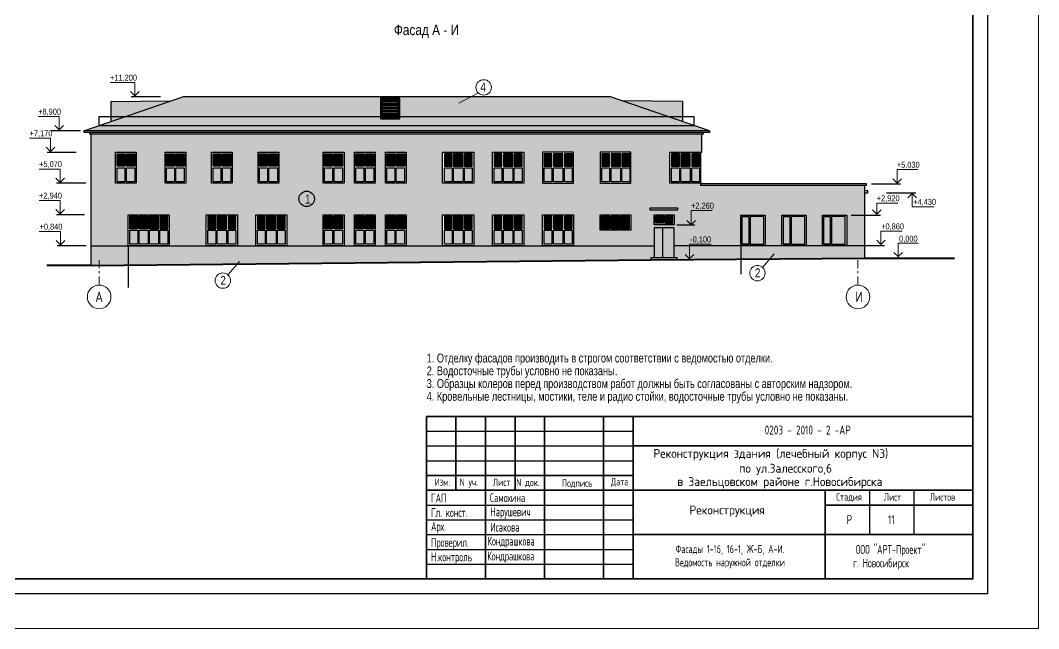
# Model space of a CAD drawing. Extents: x 69140 to 277481, y -99154 to 104141.
# Drawn here: x 133760 to 202710, y 2947 to 44096 of the extents above; entities that cross this region are included whole.
import ezdxf
from ezdxf.enums import TextEntityAlignment as Align

# ---------------------------------------------------------------- set-up
doc = ezdxf.new("R2010")
doc.units = 0
doc.linetypes.add('DASHED', pattern=[0.75, 0.5, -0.25])
doc.linetypes.add('Штрихштриховая', pattern=[1093.611073, 529.166651, -211.666656, 141.111112, -211.666656])
for name, color, linetype in [('2D-чертеж - Общий', 7, 'Continuous'), ('_', 7, 'Continuous'), ('Надписи', 7, 'Continuous'), ('Наружняя', 7, 'Continuous'), ('Окна', 7, 'Continuous'), ('Рамка', 7, 'Continuous'), ('Текст', 7, 'Continuous')]:
    doc.layers.add(name, color=color, linetype=linetype)
for name, color, linetype, lineweight in [('__Ном_пера__1', 7, 'Continuous', 13), ('Text blocks_Ном_пера__1', 7, 'Continuous', 18), ('Вент.шахты_Ном_пера__1', 7, 'Continuous', 18), ('Детали основные (разрез)', 7, 'Continuous', 40), ('Перегородки', 7, 'Continuous', 30), ('Размеры', 250, 'Continuous', 13), ('Текст_Ном_пера__1', 7, 'Continuous', 13), ('Штамп1_Ном_пера__47', 7, 'Continuous', 35), ('Штамп1_Ном_пера__7', 7, 'Continuous', 25)]:
    doc.layers.add(name, color=color, linetype=linetype, lineweight=lineweight)
for name, color, linetype, lineweight, true_color in [('Заливка кровли', 7, 'Continuous', 13, 0xa16156), ('Заливка стены', 7, 'Continuous', 13, 0xffe4ad), ('Заливка цоколь', 7, 'Continuous', 13, 0x51565c)]:
    doc.layers.add(name, color=color, linetype=linetype, lineweight=lineweight, true_color=true_color)
doc.styles.add('Narrow', font='ARIALN.TTF')
doc.styles.add('romand', font='romand.shx', dxfattribs={"width": 0.8})
doc.styles.add('Ариал', font='ARIAL.TTF', dxfattribs={"width": 0.8})
doc.styles.add('СГЕНЕРИР_СТИЛЬ_6', font='ARIALN.TTF')

# ---------------------------------------------------------------- blocks, each defined once
blk = doc.blocks.new('A$C3B5E500C')
at = {"ltscale": 20}
for p, q in [((-660, -50), (660, -50)), ((-560, -200), (560, -200)), ((-560, -300), (560, -300)), ((-560, -400), (560, -400)), ((-560, -500), (560, -500)), ((-560, -600), (560, -600)), ((-560, -700), (560, -700)), ((-560, -800), (560, -800)), ((-560, -900), (560, -900)), ((-560, -1000), (560, -1000)), ((-560, -1100), (560, -1100)), ((-560, -1300), (-560, -1200)), ((-560, -1200), (560, -1200))]:
    blk.add_line(p, q, dxfattribs=at)
at = {"linetype": 'Continuous'}
blk.add_lwpolyline([(-660, -50), (660, -50), (660, 0), (-660, 0)], close=True, dxfattribs=at)
at = {"layer": 'Перегородки', "linetype": 'Continuous'}
for points in [[(-660, -1400), (660, -1400), (660, -50), (-660, -50)], [(-560, -1300), (560, -1300), (560, -150), (-560, -150)]]:
    blk.add_lwpolyline(points, close=True, dxfattribs=at)

msp = doc.modelspace()

# ---------------------------------------------------------------- hatches: boundary and pattern name
at = {"layer": '2D-чертеж - Общий', "linetype": 'Continuous', "lineweight": 0, "true_color": 0xb0b7bf}
for points in [[(140839.5, 35077.6), (140304.5, 35077.6), (140304.5, 34230.5), (140839.5, 34230.5)], [(140939.5, 34230.5), (141513.9, 34230.5), (141513.9, 35077.6), (140939.5, 35077.6)], [(144189.5, 35077.6), (143654.5, 35077.6), (143654.5, 34230.5), (144189.5, 34230.5)], [(144289.5, 34230.5), (144863.9, 34230.5), (144863.9, 35077.6), (144289.5, 35077.6)], [(147339.5, 35077.6), (146804.5, 35077.6), (146804.5, 34230.5), (147339.5, 34230.5)], [(147439.5, 34230.5), (148013.9, 34230.5), (148013.9, 35077.6), (147439.5, 35077.6)], [(150489.5, 35077.6), (149954.5, 35077.6), (149954.5, 34230.5), (150489.5, 34230.5)], [(150589.5, 34230.5), (151163.9, 34230.5), (151163.9, 35077.6), (150589.5, 35077.6)], [(154899.5, 35077.6), (154364.5, 35077.6), (154364.5, 34230.5), (154899.5, 34230.5)], [(154999.5, 34230.5), (155573.9, 34230.5), (155573.9, 35077.6), (154999.5, 35077.6)], [(157019.5, 35077.6), (156484.5, 35077.6), (156484.5, 34230.5), (157019.5, 34230.5)], [(157119.5, 34230.5), (157693.9, 34230.5), (157693.9, 35077.6), (157119.5, 35077.6)], [(159109.5, 35077.6), (158574.5, 35077.6), (158574.5, 34230.5), (159109.5, 34230.5)], [(159209.5, 34230.5), (159783.9, 34230.5), (159783.9, 35077.6), (159209.5, 35077.6)], [(162469.1, 34230.5), (162995.2, 34230.5), (162995.2, 35077.6), (162469.1, 35077.6)], [(163097.1, 35077.6), (163734.1, 35077.6), (163734.1, 34230.5), (163097.1, 34230.5)], [(163834.1, 34230.5), (164359.1, 34230.5), (164359.1, 35077.6), (163834.1, 35077.6)], [(165839.1, 34230.5), (166365.2, 34230.5), (166365.2, 35077.6), (165839.1, 35077.6)], [(166467.1, 35077.6), (167104.1, 35077.6), (167104.1, 34230.5), (166467.1, 34230.5)], [(167204.1, 34230.5), (167729.1, 34230.5), (167729.1, 35077.6), (167204.1, 35077.6)], [(169229.1, 34230.5), (169755.2, 34230.5), (169755.2, 35077.6), (169229.1, 35077.6)], [(169857.1, 35077.6), (170494.1, 35077.6), (170494.1, 34230.5), (169857.1, 34230.5)], [(170594.1, 34230.5), (171119.1, 34230.5), (171119.1, 35077.6), (170594.1, 35077.6)], [(173129.1, 34230.5), (173655.2, 34230.5), (173655.2, 35077.6), (173129.1, 35077.6)], [(173757.1, 35077.6), (174394.1, 35077.6), (174394.1, 34230.5), (173757.1, 34230.5)], [(174494.1, 34230.5), (175019.1, 34230.5), (175019.1, 35077.6), (174494.1, 35077.6)], [(177859.1, 34230.5), (178385.2, 34230.5), (178385.2, 35077.6), (177859.1, 35077.6)], [(178487.1, 35077.6), (179124.1, 35077.6), (179124.1, 34230.5), (178487.1, 34230.5)], [(179224.1, 34230.5), (179749.1, 34230.5), (179749.1, 35077.6), (179224.1, 35077.6)], [(140304.5, 34130.5), (140839.5, 34130.5), (140839.5, 33177.6), (140304.5, 33177.6)], [(141510.3, 33177.6), (140939.5, 33177.6), (140939.5, 34130.5), (141510.3, 34130.5)], [(143654.5, 34130.5), (144189.5, 34130.5), (144189.5, 33177.6), (143654.5, 33177.6)], [(144860.3, 33177.6), (144289.5, 33177.6), (144289.5, 34130.5), (144860.3, 34130.5)], [(146804.5, 34130.5), (147339.5, 34130.5), (147339.5, 33177.6), (146804.5, 33177.6)], [(148010.3, 33177.6), (147439.5, 33177.6), (147439.5, 34130.5), (148010.3, 34130.5)], [(149954.5, 34130.5), (150489.5, 34130.5), (150489.5, 33177.6), (149954.5, 33177.6)], [(151160.3, 33177.6), (150589.5, 33177.6), (150589.5, 34130.5), (151160.3, 34130.5)], [(154364.5, 34130.5), (154899.5, 34130.5), (154899.5, 33177.6), (154364.5, 33177.6)], [(155570.3, 33177.6), (154999.5, 33177.6), (154999.5, 34130.5), (155570.3, 34130.5)], [(156484.5, 34130.5), (157019.5, 34130.5), (157019.5, 33177.6), (156484.5, 33177.6)], [(157690.3, 33177.6), (157119.5, 33177.6), (157119.5, 34130.5), (157690.3, 34130.5)], [(158574.5, 34130.5), (159109.5, 34130.5), (159109.5, 33177.6), (158574.5, 33177.6)], [(159780.3, 33177.6), (159209.5, 33177.6), (159209.5, 34130.5), (159780.3, 34130.5)], [(162995.2, 33177.6), (162469.1, 33177.6), (162469.1, 34130.5), (162995.2, 34130.5)], [(163734.1, 34130.5), (163097.1, 34130.5), (163097.1, 33177.6), (163734.1, 33177.6)], [(164359.1, 33177.6), (163834.1, 33177.6), (163834.1, 34130.5), (164359.1, 34130.5)], [(166365.2, 33177.6), (165839.1, 33177.6), (165839.1, 34130.5), (166365.2, 34130.5)], [(167104.1, 34130.5), (166467.1, 34130.5), (166467.1, 33177.6), (167104.1, 33177.6)], [(167729.1, 33177.6), (167204.1, 33177.6), (167204.1, 34130.5), (167729.1, 34130.5)], [(169755.2, 33177.6), (169229.1, 33177.6), (169229.1, 34130.5), (169755.2, 34130.5)], [(170494.1, 34130.5), (169857.1, 34130.5), (169857.1, 33177.6), (170494.1, 33177.6)], [(171119.1, 33177.6), (170594.1, 33177.6), (170594.1, 34130.5), (171119.1, 34130.5)], [(173655.2, 33177.6), (173129.1, 33177.6), (173129.1, 34130.5), (173655.2, 34130.5)], [(174394.1, 34130.5), (173757.1, 34130.5), (173757.1, 33177.6), (174394.1, 33177.6)], [(175019.1, 33177.6), (174494.1, 33177.6), (174494.1, 34130.5), (175019.1, 34130.5)], [(178385.2, 33177.6), (177859.1, 33177.6), (177859.1, 34130.5), (178385.2, 34130.5)], [(179124.1, 34130.5), (178487.1, 34130.5), (178487.1, 33177.6), (179124.1, 33177.6)], [(179749.1, 33177.6), (179224.1, 33177.6), (179224.1, 34130.5), (179749.1, 34130.5)], [(141177.3, 30000.5), (141712.3, 30000.5), (141712.3, 30847.6), (141177.3, 30847.6)], [(141812.3, 30847.6), (142412.3, 30847.6), (142412.3, 30000.5), (141812.3, 30000.5)], [(142512.3, 30000.5), (143112.3, 30000.5), (143112.3, 30847.6), (142512.3, 30847.6)], [(143212.3, 30847.6), (143747.3, 30847.6), (143747.3, 30000.5), (143212.3, 30000.5)], [(146459.1, 30000.5), (146985.2, 30000.5), (146985.2, 30847.6), (146459.1, 30847.6)], [(147087.1, 30847.6), (147724.1, 30847.6), (147724.1, 30000.5), (147087.1, 30000.5)], [(147824.1, 30000.5), (148349.1, 30000.5), (148349.1, 30847.6), (147824.1, 30847.6)], [(149809.1, 30000.5), (150335.2, 30000.5), (150335.2, 30847.6), (149809.1, 30847.6)], [(150437.1, 30847.6), (151074.1, 30847.6), (151074.1, 30000.5), (150437.1, 30000.5)], [(151174.1, 30000.5), (151699.1, 30000.5), (151699.1, 30847.6), (151174.1, 30847.6)], [(154899.5, 30847.6), (154364.5, 30847.6), (154364.5, 30000.5), (154899.5, 30000.5)], [(154999.5, 30000.5), (155573.9, 30000.5), (155573.9, 30847.6), (154999.5, 30847.6)], [(157019.5, 30847.6), (156484.5, 30847.6), (156484.5, 30000.5), (157019.5, 30000.5)], [(157119.5, 30000.5), (157693.9, 30000.5), (157693.9, 30847.6), (157119.5, 30847.6)], [(159109.5, 30847.6), (158574.5, 30847.6), (158574.5, 30000.5), (159109.5, 30000.5)], [(159209.5, 30000.5), (159783.9, 30000.5), (159783.9, 30847.6), (159209.5, 30847.6)], [(162469.1, 30000.5), (162995.2, 30000.5), (162995.2, 30847.6), (162469.1, 30847.6)], [(163097.1, 30847.6), (163734.1, 30847.6), (163734.1, 30000.5), (163097.1, 30000.5)], [(163834.1, 30000.5), (164359.1, 30000.5), (164359.1, 30847.6), (163834.1, 30847.6)], [(165839.1, 30000.5), (166365.2, 30000.5), (166365.2, 30847.6), (165839.1, 30847.6)], [(166467.1, 30847.6), (167104.1, 30847.6), (167104.1, 30000.5), (166467.1, 30000.5)], [(167204.1, 30000.5), (167729.1, 30000.5), (167729.1, 30847.6), (167204.1, 30847.6)], [(169229.1, 30000.5), (169755.2, 30000.5), (169755.2, 30847.6), (169229.1, 30847.6)], [(169857.1, 30847.6), (170494.1, 30847.6), (170494.1, 30000.5), (169857.1, 30000.5)], [(170594.1, 30000.5), (171119.1, 30000.5), (171119.1, 30847.6), (170594.1, 30847.6)], [(173658.6, 30847.6), (173114.5, 30847.6), (173114.5, 30000.5), (173658.6, 30000.5)], [(174377.2, 30000.5), (173758.3, 30000.5), (173758.3, 30847.6), (174377.2, 30847.6)], [(174993.1, 30847.6), (174464.5, 30847.6), (174464.5, 30000.5), (174993.1, 30000.5)], [(177304.5, 30368.2), (177304.5, 30847.6), (176774.5, 30847.6), (176774.5, 30368.2)], [(177404.5, 30368.2), (177934.5, 30368.2), (177934.5, 30847.6), (177404.5, 30847.6)], [(183082.3, 28967.6), (182644.5, 28967.6), (182644.5, 30827.6), (183082.3, 30827.6)], [(184094.5, 30827.6), (183174.5, 30827.6), (183174.5, 28967.6), (184094.5, 28967.6)], [(185862.3, 28967.6), (185424.5, 28967.6), (185424.5, 30827.6), (185862.3, 30827.6)], [(186874.5, 30827.6), (185954.5, 30827.6), (185954.5, 28967.6), (186874.5, 28967.6)], [(188602.3, 28967.6), (188164.5, 28967.6), (188164.5, 30827.6), (188602.3, 30827.6)], [(189614.5, 30827.6), (188694.5, 30827.6), (188694.5, 28967.6), (189614.5, 28967.6)], [(141712.3, 28947.6), (141177.3, 28947.6), (141177.3, 29900.5), (141712.3, 29900.5)], [(142412.3, 29900.5), (141812.3, 29900.5), (141812.3, 28947.6), (142412.3, 28947.6)], [(143112.3, 28947.6), (142512.3, 28947.6), (142512.3, 29900.5), (143112.3, 29900.5)], [(143747.3, 29900.5), (143212.3, 29900.5), (143212.3, 28947.6), (143747.3, 28947.6)], [(146985.2, 28947.6), (146459.1, 28947.6), (146459.1, 29900.5), (146985.2, 29900.5)], [(147724.1, 29900.5), (147087.1, 29900.5), (147087.1, 28947.6), (147724.1, 28947.6)], [(148349.1, 28947.6), (147824.1, 28947.6), (147824.1, 29900.5), (148349.1, 29900.5)], [(150335.2, 28947.6), (149809.1, 28947.6), (149809.1, 29900.5), (150335.2, 29900.5)], [(151074.1, 29900.5), (150437.1, 29900.5), (150437.1, 28947.6), (151074.1, 28947.6)], [(151699.1, 28947.6), (151174.1, 28947.6), (151174.1, 29900.5), (151699.1, 29900.5)], [(154364.5, 29900.5), (154899.5, 29900.5), (154899.5, 28947.6), (154364.5, 28947.6)], [(155570.3, 28947.6), (154999.5, 28947.6), (154999.5, 29900.5), (155570.3, 29900.5)], [(156484.5, 29900.5), (157019.5, 29900.5), (157019.5, 28947.6), (156484.5, 28947.6)], [(157690.3, 28947.6), (157119.5, 28947.6), (157119.5, 29900.5), (157690.3, 29900.5)], [(158574.5, 29900.5), (159109.5, 29900.5), (159109.5, 28947.6), (158574.5, 28947.6)], [(159780.3, 28947.6), (159209.5, 28947.6), (159209.5, 29900.5), (159780.3, 29900.5)], [(162995.2, 28947.6), (162469.1, 28947.6), (162469.1, 29900.5), (162995.2, 29900.5)], [(163734.1, 29900.5), (163097.1, 29900.5), (163097.1, 28947.6), (163734.1, 28947.6)], [(164359.1, 28947.6), (163834.1, 28947.6), (163834.1, 29900.5), (164359.1, 29900.5)], [(166365.2, 28947.6), (165839.1, 28947.6), (165839.1, 29900.5), (166365.2, 29900.5)], [(167104.1, 29900.5), (166467.1, 29900.5), (166467.1, 28947.6), (167104.1, 28947.6)], [(167729.1, 28947.6), (167204.1, 28947.6), (167204.1, 29900.5), (167729.1, 29900.5)], [(169755.2, 28947.6), (169229.1, 28947.6), (169229.1, 29900.5), (169755.2, 29900.5)], [(170494.1, 29900.5), (169857.1, 29900.5), (169857.1, 28947.6), (170494.1, 28947.6)], [(171119.1, 28947.6), (170594.1, 28947.6), (170594.1, 29900.5), (171119.1, 29900.5)]]:
    msp.add_hatch(color=9, dxfattribs=at).paths.add_polyline_path(points)
at = {"layer": '2D-чертеж - Общий', "linetype": 'Continuous', "lineweight": 0, "true_color": 0x7d6859}
msp.add_hatch(color=47, dxfattribs=at).paths.add_polyline_path([(176476, 28057.6), (176476, 27907.6), (178241, 27907.6), (178241, 28057.6)], flags=0)
at = {"layer": 'Заливка кровли', "ltscale": 100}
h = msp.add_hatch(color=256, dxfattribs=at)
h.paths.add_polyline_path([(144254.5, 38756), (138054.5, 36627.6), (144254.5, 36627.6)])
h.paths.add_polyline_path([(144754.5, 38927.6), (144254.5, 38756), (144254.5, 36627.6), (144754.5, 36627.6)])
h.paths.add_polyline_path([(173714.5, 38927.6), (144754.5, 38927.6), (144754.5, 36627.6), (173714.5, 36627.6)])
h.paths.add_polyline_path([(174214.5, 38756), (174214.5, 36627.6), (180414.5, 36627.6)])
h.paths.add_polyline_path([(174214.5, 38756), (173714.5, 38927.6), (173714.5, 36627.6), (174214.5, 36627.6)])
h.paths.add_polyline_path([(180414.5, 36627.6), (174214.5, 36627.6), (173714.5, 36627.6), (173714.5, 36507.6), (180414.5, 36507.6)])
h.paths.add_polyline_path([(173714.5, 36627.6), (144754.5, 36627.6), (144754.5, 36507.6), (173714.5, 36507.6)])
h.paths.add_polyline_path([(144754.5, 36627.6), (144254.5, 36627.6), (138054.5, 36627.6), (138054.5, 36507.6), (144754.5, 36507.6)])
h.paths.add_polyline_path([(178732.6, 37049.4), (179198.5, 37049.4), (179198.5, 36714.8), (178732.6, 36714.8)], flags=24)
at = {"layer": 'Заливка кровли', "ltscale": 20}
h = msp.add_hatch(color=256, dxfattribs=at)
h.paths.add_polyline_path([(143984.5, 38663.3), (139884.5, 38613.3), (139884.5, 37584.7), (140842.3, 37584.7)])
h.paths.add_polyline_path([(140842.3, 37584.7), (139884.5, 37584.7), (139884.5, 37255.8)])
h = msp.add_hatch(color=256, dxfattribs=at)
h.paths.add_polyline_path([(178584.5, 38613.3), (174484.5, 38663.3), (177626.7, 37584.7), (178584.5, 37584.7)])
h.paths.add_polyline_path([(178584.5, 37584.7), (177626.7, 37584.7), (178584.5, 37255.8)])
at = {"layer": 'Заливка кровли', "linetype": 'Continuous', "lineweight": 0}
msp.add_hatch(color=256, dxfattribs=at).paths.add_polyline_path([(176674.5, 30068.3), (176674.5, 28057.6), (178034.5, 28057.6), (178034.5, 30068.3)])
at = {"layer": 'Заливка стены', "linetype": 'Continuous', "lineweight": 0}
h = msp.add_hatch(color=256, dxfattribs=at)
h.paths.add_polyline_path([(138454.5, 36387.6), (138554.5, 36387.6), (138554.5, 28847.6), (138554.5, 28647.6), (176476, 28647.6), (176674.5, 28647.6), (176674.5, 28847.6), (176674.5, 29987.6), (178034.5, 29987.6), (178034.5, 28847.6), (178034.5, 28647.6), (178241, 28647.6), (190934.5, 28647.6), (190934.5, 28847.6), (190934.5, 32917.6), (179914.5, 32917.6), (179814.5, 32917.6), (179814.5, 33037.6), (179914.5, 33037.6), (179914.5, 33077.6), (177744.5, 33077.6), (177744.5, 35177.6), (179914.5, 35177.6), (179914.5, 36387.6), (180014.5, 36387.6), (180014.5, 36507.6), (179914.5, 36507.6), (138554.5, 36507.6), (138454.5, 36507.6)])
h.paths.add_polyline_path([(140204.5, 33077.6), (140204.5, 35177.6), (141604.5, 35177.6), (141604.5, 33077.6)], flags=16)
h.paths.add_polyline_path([(143834.5, 28847.6), (141064.5, 28847.6), (141064.5, 30947.6), (143834.5, 30947.6)], flags=16)
h.paths.add_polyline_path([(143554.5, 35177.6), (144954.5, 35177.6), (144954.5, 33077.6), (143554.5, 33077.6)], flags=16)
h.paths.add_polyline_path([(148454.5, 28847.6), (146344.5, 28847.6), (146344.5, 30947.6), (148454.5, 30947.6)], flags=16)
h.paths.add_polyline_path([(146704.5, 33077.6), (146704.5, 35177.6), (148104.5, 35177.6), (148104.5, 33077.6)], flags=16)
h.paths.add_polyline_path([(151794.5, 28847.6), (149694.5, 28847.6), (149694.5, 30947.6), (151794.5, 30947.6)], flags=16)
h.paths.add_polyline_path([(149854.5, 33077.6), (149854.5, 35177.6), (151254.5, 35177.6), (151254.5, 33077.6)], flags=16)
h.paths.add_polyline_path([(154264.5, 35177.6), (155674.5, 35177.6), (155674.5, 33077.6), (154264.5, 33077.6)], flags=16)
h.paths.add_polyline_path([(155674.5, 28847.6), (154264.5, 28847.6), (154264.5, 30947.6), (155674.5, 30947.6)], flags=16)
h.paths.add_polyline_path([(157794.5, 33077.6), (156384.5, 33077.6), (156384.5, 35177.6), (157794.5, 35177.6)], flags=16)
h.paths.add_polyline_path([(156384.5, 28847.6), (156384.5, 30947.6), (157794.5, 30947.6), (157794.5, 28847.6)], flags=16)
h.paths.add_polyline_path([(158474.5, 35177.6), (159894.5, 35177.6), (159894.5, 33077.6), (158474.5, 33077.6)], flags=16)
h.paths.add_polyline_path([(158474.5, 28847.6), (158474.5, 30947.6), (159894.5, 30947.6), (159894.5, 28847.6)], flags=16)
h.paths.add_polyline_path([(162354.5, 33077.6), (162354.5, 35177.6), (164464.5, 35177.6), (164464.5, 33077.6)], flags=16)
h.paths.add_polyline_path([(162354.5, 28847.6), (162354.5, 30947.6), (164464.5, 30947.6), (164464.5, 28847.6)], flags=16)
h.paths.add_polyline_path([(167854.5, 28847.6), (165724.5, 28847.6), (165724.5, 30947.6), (167854.5, 30947.6)], flags=16)
h.paths.add_polyline_path([(165724.5, 35177.6), (167854.5, 35177.6), (167854.5, 33077.6), (165724.5, 33077.6)], flags=16)
h.paths.add_polyline_path([(169114.5, 28847.6), (169114.5, 30947.6), (171214.5, 30947.6), (171214.5, 28847.6)], flags=16)
h.paths.add_polyline_path([(171214.5, 33077.6), (169114.5, 33077.6), (169114.5, 35177.6), (171214.5, 35177.6)], flags=16)
h.paths.add_polyline_path([(173014.5, 35177.6), (175104.5, 35177.6), (175104.5, 33077.6), (173014.5, 33077.6)], flags=16)
h.paths.add_polyline_path([(175104.5, 29900.5), (173014.5, 29900.5), (173014.5, 30947.6), (175104.5, 30947.6)], flags=16)
h.paths.add_polyline_path([(176674.5, 30947.6), (178034.5, 30947.6), (178034.5, 30268.3), (176674.5, 30268.3)], flags=16)
h.paths.add_polyline_path([(182544.5, 28867.6), (182544.5, 30927.6), (184194.5, 30927.6), (184194.5, 28867.6)], flags=16)
h.paths.add_polyline_path([(185324.5, 28867.6), (185324.5, 30927.6), (186974.5, 30927.6), (186974.5, 28867.6)], flags=16)
h.paths.add_polyline_path([(188064.5, 28867.6), (188064.5, 30927.6), (189714.5, 30927.6), (189714.5, 28867.6)], flags=16)
at = {"layer": 'Заливка цоколь', "lineweight": 25, "ltscale": 20}
h = msp.add_hatch(color=256, dxfattribs=at)
h.paths.add_polyline_path([(141064.5, 28847.6), (138554.5, 28847.6), (138554.5, 28007.6), (141064.5, 28007.6)])
h.paths.add_polyline_path([(176674.5, 28847.6), (141064.5, 28847.6), (141064.5, 28007.6), (176476, 28007.6), (176476, 28057.6), (176674.5, 28057.6)])
at = {"layer": 'Заливка цоколь', "linetype": 'Continuous', "lineweight": 0}
for points in [[(138554.5, 28647.6), (138554.5, 27507.6), (176476, 27907.6), (176476, 28057.6), (176674.5, 28057.6), (176674.5, 28647.6), (176476, 28647.6)], [(178034.5, 28057.6), (178241, 28057.6), (178241, 27907.6), (190934.5, 28007.6), (190934.5, 28647.6), (178241, 28647.6), (178034.5, 28647.6)]]:
    msp.add_hatch(color=256, dxfattribs=at).paths.add_polyline_path(points)
at = {"layer": 'Заливка цоколь', "lineweight": 25, "ltscale": 20}
h = msp.add_hatch(color=256, dxfattribs=at)
h.paths.add_polyline_path([(182544.5, 28867.6), (179075.4, 28867.6), (179075.4, 28007.6), (182544.5, 28007.6)])
h.paths.add_polyline_path([(179075.4, 28867.6), (178034.5, 28867.6), (178034.5, 28057.6), (178241, 28057.6), (178241, 28007.6), (179075.4, 28007.6)])
h.paths.add_polyline_path([(190934.5, 28867.6), (182544.5, 28867.6), (182544.5, 28007.6), (190934.5, 28007.6)])

# ---------------------------------------------------------------- linework, layer by layer
at = {"color": 1, "linetype": 'Continuous', "lineweight": 0}
for p, q in [((202709.6, 2947), (202709.6, 92354.2)), ((79874.6, 2947), (202709.6, 2947))]:
    msp.add_line(p, q, dxfattribs=at)
at = {"ltscale": 20}
for p, q in [((139884.5, 38613.3), (143984.5, 38663.3)), ((139884.5, 38613.3), (139884.5, 37255.8)), ((178584.5, 38613.3), (174484.5, 38663.3)), ((178584.5, 38613.3), (178584.5, 37255.8)), ((139094.5, 36984.7), (139094.5, 37584.7)), ((139094.5, 37584.7), (179374.5, 37584.7)), ((179374.5, 36984.7), (179374.5, 37584.7)), ((139094.5, 36984.7), (179374.5, 36984.7))]:
    msp.add_line(p, q, dxfattribs=at)
at = {"layer": 'Вент.шахты_Ном_пера__1', "linetype": 'Continuous'}
for points in [[(163450.9, 38493.5), (164770.6, 39187.4)], [(184799.2, 28292.3), (184011.1, 27388.4)], [(148602.5, 27787.4), (147814.4, 26883.5)]]:
    msp.add_lwpolyline(points, dxfattribs=at)
for centre in [(165132.9, 39562.3), (147471.8, 26490.5), (183668.5, 26995.4)]:
    msp.add_circle(centre, 521.4, dxfattribs=at)
at = {"layer": 'Детали основные (разрез)', "linetype": 'Continuous'}
for p, q in [((138554.5, 27507.6), (176476, 27907.6)), ((176476, 27907.6), (190934.5, 28007.6)), ((190934.5, 28007.6), (191893.5, 28007.6)), ((191893.5, 28007.6), (197022.2, 28007.6)), ((138554.5, 27507.6), (135561.1, 27507.6))]:
    msp.add_line(p, q, dxfattribs=at)
at = {"layer": 'Заливка цоколь', "lineweight": 25, "ltscale": 20}
for p, q in [((141064.5, 28847.6), (141064.5, 26034)), ((182544.5, 28867.6), (182544.5, 26918.4))]:
    msp.add_line(p, q, dxfattribs=at)
at = {"layer": 'Наружняя', "linetype": 'Continuous'}
for p, q in [((138454.5, 36387.6), (138454.5, 36507.6)), ((179914.5, 35177.6), (179914.5, 36387.6)), ((180014.5, 36387.6), (180014.5, 36507.6)), ((191054.5, 32917.6), (179814.5, 32917.6)), ((190934.5, 28007.6), (190934.5, 32917.6))]:
    msp.add_line(p, q, dxfattribs=at)
at = {"layer": 'Окна', "linetype": 'Continuous'}
for p, q in [((180414.5, 36507.6), (138054.5, 36507.6)), ((180014.5, 36387.6), (138454.5, 36387.6)), ((138554.5, 27507.6), (138554.5, 36387.6)), ((190934.5, 32437.6), (191134.5, 32437.6)), ((191134.5, 32437.6), (191134.5, 32557.6)), ((177234.5, 30068.3), (177234.5, 28057.6)), ((138554.5, 28847.6), (176674.5, 28847.6)), ((178034.5, 28867.6), (190934.5, 28867.6)), ((176476, 28057.6), (178241, 28057.6)), ((178241, 27907.6), (178241, 28057.6))]:
    msp.add_line(p, q, dxfattribs=at)
at = {"layer": 'Окна', "lineweight": 25, "ltscale": 20}
msp.add_line((178034.5, 28867.6), (190934.5, 28867.6), dxfattribs=at)
at = {"layer": 'Окна', "linetype": 'Continuous', "flags": 128}
for points in [[(140304.5, 35077.6), (140839.5, 35077.6), (140839.5, 34230.5), (140304.5, 34230.5)], [(140939.5, 35077.6), (141513.9, 35077.6), (141513.9, 34230.5), (140939.5, 34230.5)], [(143654.5, 35077.6), (144189.5, 35077.6), (144189.5, 34230.5), (143654.5, 34230.5)], [(144289.5, 35077.6), (144863.9, 35077.6), (144863.9, 34230.5), (144289.5, 34230.5)], [(146804.5, 35077.6), (147339.5, 35077.6), (147339.5, 34230.5), (146804.5, 34230.5)], [(147439.5, 35077.6), (148013.9, 35077.6), (148013.9, 34230.5), (147439.5, 34230.5)], [(149954.5, 35077.6), (150489.5, 35077.6), (150489.5, 34230.5), (149954.5, 34230.5)], [(150589.5, 35077.6), (151163.9, 35077.6), (151163.9, 34230.5), (150589.5, 34230.5)], [(154364.5, 35077.6), (154899.5, 35077.6), (154899.5, 34230.5), (154364.5, 34230.5)], [(154999.5, 35077.6), (155573.9, 35077.6), (155573.9, 34230.5), (154999.5, 34230.5)], [(156484.5, 35077.6), (157019.5, 35077.6), (157019.5, 34230.5), (156484.5, 34230.5)], [(157119.5, 35077.6), (157693.9, 35077.6), (157693.9, 34230.5), (157119.5, 34230.5)], [(158574.5, 35077.6), (159109.5, 35077.6), (159109.5, 34230.5), (158574.5, 34230.5)], [(159209.5, 35077.6), (159783.9, 35077.6), (159783.9, 34230.5), (159209.5, 34230.5)], [(162469.1, 34230.5), (162995.2, 34230.5), (162995.2, 35077.6), (162469.1, 35077.6)], [(163097.1, 34230.5), (163734.1, 34230.5), (163734.1, 35077.6), (163097.1, 35077.6)], [(163834.1, 34230.5), (164359.1, 34230.5), (164359.1, 35077.6), (163834.1, 35077.6)], [(165839.1, 34230.5), (166365.2, 34230.5), (166365.2, 35077.6), (165839.1, 35077.6)], [(166467.1, 34230.5), (167104.1, 34230.5), (167104.1, 35077.6), (166467.1, 35077.6)], [(167204.1, 34230.5), (167729.1, 34230.5), (167729.1, 35077.6), (167204.1, 35077.6)], [(169229.1, 34230.5), (169755.2, 34230.5), (169755.2, 35077.6), (169229.1, 35077.6)], [(169857.1, 34230.5), (170494.1, 34230.5), (170494.1, 35077.6), (169857.1, 35077.6)], [(170594.1, 34230.5), (171119.1, 34230.5), (171119.1, 35077.6), (170594.1, 35077.6)], [(173129.1, 34230.5), (173655.2, 34230.5), (173655.2, 35077.6), (173129.1, 35077.6)], [(173757.1, 34230.5), (174394.1, 34230.5), (174394.1, 35077.6), (173757.1, 35077.6)], [(174494.1, 34230.5), (175019.1, 34230.5), (175019.1, 35077.6), (174494.1, 35077.6)], [(177859.1, 34230.5), (178385.2, 34230.5), (178385.2, 35077.6), (177859.1, 35077.6)], [(178487.1, 34230.5), (179124.1, 34230.5), (179124.1, 35077.6), (178487.1, 35077.6)], [(179224.1, 34230.5), (179749.1, 34230.5), (179749.1, 35077.6), (179224.1, 35077.6)], [(140304.5, 34130.5), (140839.5, 34130.5), (140839.5, 33177.6), (140304.5, 33177.6)], [(140939.5, 34130.5), (141510.3, 34130.5), (141510.3, 33177.6), (140939.5, 33177.6)], [(143654.5, 34130.5), (144189.5, 34130.5), (144189.5, 33177.6), (143654.5, 33177.6)], [(144289.5, 34130.5), (144860.3, 34130.5), (144860.3, 33177.6), (144289.5, 33177.6)], [(146804.5, 34130.5), (147339.5, 34130.5), (147339.5, 33177.6), (146804.5, 33177.6)], [(147439.5, 34130.5), (148010.3, 34130.5), (148010.3, 33177.6), (147439.5, 33177.6)], [(149954.5, 34130.5), (150489.5, 34130.5), (150489.5, 33177.6), (149954.5, 33177.6)], [(150589.5, 34130.5), (151160.3, 34130.5), (151160.3, 33177.6), (150589.5, 33177.6)], [(154364.5, 34130.5), (154899.5, 34130.5), (154899.5, 33177.6), (154364.5, 33177.6)], [(154999.5, 34130.5), (155570.3, 34130.5), (155570.3, 33177.6), (154999.5, 33177.6)], [(156484.5, 34130.5), (157019.5, 34130.5), (157019.5, 33177.6), (156484.5, 33177.6)], [(157119.5, 34130.5), (157690.3, 34130.5), (157690.3, 33177.6), (157119.5, 33177.6)], [(158574.5, 34130.5), (159109.5, 34130.5), (159109.5, 33177.6), (158574.5, 33177.6)], [(159209.5, 34130.5), (159780.3, 34130.5), (159780.3, 33177.6), (159209.5, 33177.6)], [(162469.1, 34130.5), (162995.2, 34130.5), (162995.2, 33177.6), (162469.1, 33177.6)], [(163097.1, 34130.5), (163734.1, 34130.5), (163734.1, 33177.6), (163097.1, 33177.6)], [(163834.1, 34130.5), (164359.1, 34130.5), (164359.1, 33177.6), (163834.1, 33177.6)], [(165839.1, 34130.5), (166365.2, 34130.5), (166365.2, 33177.6), (165839.1, 33177.6)], [(166467.1, 34130.5), (167104.1, 34130.5), (167104.1, 33177.6), (166467.1, 33177.6)], [(167204.1, 34130.5), (167729.1, 34130.5), (167729.1, 33177.6), (167204.1, 33177.6)], [(169229.1, 34130.5), (169755.2, 34130.5), (169755.2, 33177.6), (169229.1, 33177.6)], [(169857.1, 34130.5), (170494.1, 34130.5), (170494.1, 33177.6), (169857.1, 33177.6)], [(170594.1, 34130.5), (171119.1, 34130.5), (171119.1, 33177.6), (170594.1, 33177.6)], [(173129.1, 34130.5), (173655.2, 34130.5), (173655.2, 33177.6), (173129.1, 33177.6)], [(173757.1, 34130.5), (174394.1, 34130.5), (174394.1, 33177.6), (173757.1, 33177.6)], [(174494.1, 34130.5), (175019.1, 34130.5), (175019.1, 33177.6), (174494.1, 33177.6)], [(177859.1, 34130.5), (178385.2, 34130.5), (178385.2, 33177.6), (177859.1, 33177.6)], [(178487.1, 34130.5), (179124.1, 34130.5), (179124.1, 33177.6), (178487.1, 33177.6)], [(179224.1, 34130.5), (179749.1, 34130.5), (179749.1, 33177.6), (179224.1, 33177.6)], [(178265.7, 31407.6), (178265.7, 31257.6), (176409.5, 31257.6), (176409.5, 31407.6)], [(141177.3, 30847.6), (141712.3, 30847.6), (141712.3, 30000.5), (141177.3, 30000.5)], [(141812.3, 30847.6), (142412.3, 30847.6), (142412.3, 30000.5), (141812.3, 30000.5)], [(143112.3, 30847.6), (142512.3, 30847.6), (142512.3, 30000.5), (143112.3, 30000.5)], [(143747.3, 30847.6), (143212.3, 30847.6), (143212.3, 30000.5), (143747.3, 30000.5)], [(146459.1, 30000.5), (146985.2, 30000.5), (146985.2, 30847.6), (146459.1, 30847.6)], [(147087.1, 30000.5), (147724.1, 30000.5), (147724.1, 30847.6), (147087.1, 30847.6)], [(147824.1, 30000.5), (148349.1, 30000.5), (148349.1, 30847.6), (147824.1, 30847.6)], [(149809.1, 30000.5), (150335.2, 30000.5), (150335.2, 30847.6), (149809.1, 30847.6)], [(150437.1, 30000.5), (151074.1, 30000.5), (151074.1, 30847.6), (150437.1, 30847.6)], [(151174.1, 30000.5), (151699.1, 30000.5), (151699.1, 30847.6), (151174.1, 30847.6)], [(154364.5, 30847.6), (154899.5, 30847.6), (154899.5, 30000.5), (154364.5, 30000.5)], [(154999.5, 30847.6), (155573.9, 30847.6), (155573.9, 30000.5), (154999.5, 30000.5)], [(156484.5, 30847.6), (157019.5, 30847.6), (157019.5, 30000.5), (156484.5, 30000.5)], [(157119.5, 30847.6), (157693.9, 30847.6), (157693.9, 30000.5), (157119.5, 30000.5)], [(158574.5, 30847.6), (159109.5, 30847.6), (159109.5, 30000.5), (158574.5, 30000.5)], [(159209.5, 30847.6), (159783.9, 30847.6), (159783.9, 30000.5), (159209.5, 30000.5)], [(162469.1, 30000.5), (162995.2, 30000.5), (162995.2, 30847.6), (162469.1, 30847.6)], [(163097.1, 30000.5), (163734.1, 30000.5), (163734.1, 30847.6), (163097.1, 30847.6)], [(163834.1, 30000.5), (164359.1, 30000.5), (164359.1, 30847.6), (163834.1, 30847.6)], [(165839.1, 30000.5), (166365.2, 30000.5), (166365.2, 30847.6), (165839.1, 30847.6)], [(166467.1, 30000.5), (167104.1, 30000.5), (167104.1, 30847.6), (166467.1, 30847.6)], [(167204.1, 30000.5), (167729.1, 30000.5), (167729.1, 30847.6), (167204.1, 30847.6)], [(169229.1, 30000.5), (169755.2, 30000.5), (169755.2, 30847.6), (169229.1, 30847.6)], [(169857.1, 30000.5), (170494.1, 30000.5), (170494.1, 30847.6), (169857.1, 30847.6)], [(170594.1, 30000.5), (171119.1, 30000.5), (171119.1, 30847.6), (170594.1, 30847.6)], [(173114.5, 30847.6), (173658.6, 30847.6), (173658.6, 30000.5), (173114.5, 30000.5)], [(173758.3, 30847.6), (174377.2, 30847.6), (174377.2, 30000.5), (173758.3, 30000.5)], [(174464.5, 30847.6), (174993.1, 30847.6), (174993.1, 30000.5), (174464.5, 30000.5)], [(176774.5, 30847.6), (177304.5, 30847.6), (177304.5, 30368.2), (176774.5, 30368.2)], [(177934.5, 30847.6), (177404.5, 30847.6), (177404.5, 30368.2), (177934.5, 30368.2)], [(182644.5, 30827.6), (183082.3, 30827.6), (183082.3, 28967.6), (182644.5, 28967.6)], [(184094.5, 30827.6), (183174.5, 30827.6), (183174.5, 28967.6), (184094.5, 28967.6)], [(185424.5, 30827.6), (185862.3, 30827.6), (185862.3, 28967.6), (185424.5, 28967.6)], [(186874.5, 30827.6), (185954.5, 30827.6), (185954.5, 28967.6), (186874.5, 28967.6)], [(188164.5, 30827.6), (188602.3, 30827.6), (188602.3, 28967.6), (188164.5, 28967.6)], [(189614.5, 30827.6), (188694.5, 30827.6), (188694.5, 28967.6), (189614.5, 28967.6)], [(141177.3, 29900.5), (141712.3, 29900.5), (141712.3, 28947.6), (141177.3, 28947.6)], [(141812.3, 29900.5), (142412.3, 29900.5), (142412.3, 28947.6), (141812.3, 28947.6)], [(142512.3, 29900.5), (143112.3, 29900.5), (143112.3, 28947.6), (142512.3, 28947.6)], [(143212.3, 29900.5), (143747.3, 29900.5), (143747.3, 28947.6), (143212.3, 28947.6)], [(146459.1, 29900.5), (146985.2, 29900.5), (146985.2, 28947.6), (146459.1, 28947.6)], [(147087.1, 29900.5), (147724.1, 29900.5), (147724.1, 28947.6), (147087.1, 28947.6)], [(147824.1, 29900.5), (148349.1, 29900.5), (148349.1, 28947.6), (147824.1, 28947.6)], [(149809.1, 29900.5), (150335.2, 29900.5), (150335.2, 28947.6), (149809.1, 28947.6)], [(150437.1, 29900.5), (151074.1, 29900.5), (151074.1, 28947.6), (150437.1, 28947.6)], [(151174.1, 29900.5), (151699.1, 29900.5), (151699.1, 28947.6), (151174.1, 28947.6)], [(154364.5, 29900.5), (154899.5, 29900.5), (154899.5, 28947.6), (154364.5, 28947.6)], [(154999.5, 29900.5), (155570.3, 29900.5), (155570.3, 28947.6), (154999.5, 28947.6)], [(156484.5, 29900.5), (157019.5, 29900.5), (157019.5, 28947.6), (156484.5, 28947.6)], [(157119.5, 29900.5), (157690.3, 29900.5), (157690.3, 28947.6), (157119.5, 28947.6)], [(158574.5, 29900.5), (159109.5, 29900.5), (159109.5, 28947.6), (158574.5, 28947.6)], [(159209.5, 29900.5), (159780.3, 29900.5), (159780.3, 28947.6), (159209.5, 28947.6)], [(162469.1, 29900.5), (162995.2, 29900.5), (162995.2, 28947.6), (162469.1, 28947.6)], [(163097.1, 29900.5), (163734.1, 29900.5), (163734.1, 28947.6), (163097.1, 28947.6)], [(163834.1, 29900.5), (164359.1, 29900.5), (164359.1, 28947.6), (163834.1, 28947.6)], [(165839.1, 29900.5), (166365.2, 29900.5), (166365.2, 28947.6), (165839.1, 28947.6)], [(166467.1, 29900.5), (167104.1, 29900.5), (167104.1, 28947.6), (166467.1, 28947.6)], [(167204.1, 29900.5), (167729.1, 29900.5), (167729.1, 28947.6), (167204.1, 28947.6)], [(169229.1, 29900.5), (169755.2, 29900.5), (169755.2, 28947.6), (169229.1, 28947.6)], [(169857.1, 29900.5), (170494.1, 29900.5), (170494.1, 28947.6), (169857.1, 28947.6)], [(170594.1, 29900.5), (171119.1, 29900.5), (171119.1, 28947.6), (170594.1, 28947.6)]]:
    msp.add_lwpolyline(points, close=True, dxfattribs=at)
at = {"layer": 'Перегородки', "linetype": 'Continuous'}
for p, q in [((138054.5, 36627.6), (144754.5, 38927.6)), ((143245.5, 38927.6), (141272.2, 38927.6)), ((173714.5, 38927.6), (144754.5, 38927.6)), ((180414.5, 36627.6), (173714.5, 38927.6)), ((137842.5, 36627.6), (135869.2, 36627.6)), ((138054.5, 36627.6), (138054.5, 36507.6)), ((180414.5, 36627.6), (138054.5, 36627.6)), ((180414.5, 36627.6), (180414.5, 36507.6)), ((137541.3, 35165), (135568, 35165)), ((179814.5, 35177.6), (179914.5, 35177.6)), ((138185.9, 33077.6), (136212.5, 33077.6)), ((179814.5, 33077.6), (179914.5, 33077.6)), ((191054.5, 33037.6), (179814.5, 33037.6)), ((179814.5, 33037.6), (179814.5, 32917.6)), ((179914.5, 33077.6), (179914.5, 33037.6)), ((191054.5, 32917.6), (191054.5, 33037.6)), ((191389.3, 33037.6), (193362.6, 33037.6)), ((192404.1, 32437.6), (194384.1, 32437.6)), ((138110.4, 30947.6), (136212.5, 30947.6)), ((190020.9, 30927.6), (191994.2, 30927.6)), ((178214, 30268.3), (179424.8, 30268.3)), ((138216, 28847.6), (136242.7, 28847.6)), ((190300.9, 28867.6), (192274.2, 28867.6)), ((176476, 27907.6), (176476, 28057.6)), ((178241, 27907.6), (179315.4, 27907.6))]:
    msp.add_line(p, q, dxfattribs=at)
at = {"layer": 'Перегородки', "linetype": 'DASHED'}
msp.add_line((191134.5, 32557.6), (190934.5, 32566.2), dxfattribs=at)
at = {"layer": 'Перегородки', "color": 5, "linetype": 'Штрихштриховая', "lineweight": 15}
for p, q in [((139094.5, 27865.7), (139094.5, 26187.9)), ((190474.5, 27865.7), (190474.5, 26187.9))]:
    msp.add_line(p, q, dxfattribs=at)
at = {"layer": 'Перегородки', "linetype": 'Continuous', "flags": 128}
for points in [[(140204.5, 35177.6), (141604.5, 35177.6), (141604.5, 33077.6), (140204.5, 33077.6)], [(143554.5, 35177.6), (144954.5, 35177.6), (144954.5, 33077.6), (143554.5, 33077.6)], [(146704.5, 35177.6), (148104.5, 35177.6), (148104.5, 33077.6), (146704.5, 33077.6)], [(149854.5, 35177.6), (151254.5, 35177.6), (151254.5, 33077.6), (149854.5, 33077.6)], [(155674.5, 33077.6), (154264.5, 33077.6), (154264.5, 35177.6), (155674.5, 35177.6)], [(157794.5, 33077.6), (156384.5, 33077.6), (156384.5, 35177.6), (157794.5, 35177.6)], [(159894.5, 33077.6), (158474.5, 33077.6), (158474.5, 35177.6), (159894.5, 35177.6)], [(164464.5, 33077.6), (162354.5, 33077.6), (162354.5, 35177.6), (164464.5, 35177.6)], [(167854.5, 33077.6), (165724.5, 33077.6), (165724.5, 35177.6), (167854.5, 35177.6)], [(169114.5, 33077.6), (171214.5, 33077.6), (171214.5, 35177.6), (169114.5, 35177.6)], [(173014.5, 33077.6), (175104.5, 33077.6), (175104.5, 35177.6), (173014.5, 35177.6)], [(179814.5, 33077.6), (177744.5, 33077.6), (177744.5, 35177.6), (179814.5, 35177.6)], [(141064.5, 30947.6), (143834.5, 30947.6), (143834.5, 28847.6), (141064.5, 28847.6)], [(146344.5, 30947.6), (148454.5, 30947.6), (148454.5, 28847.6), (146344.5, 28847.6)], [(149694.5, 30947.6), (151794.5, 30947.6), (151794.5, 28847.6), (149694.5, 28847.6)], [(154264.5, 30947.6), (155674.5, 30947.6), (155674.5, 28847.6), (154264.5, 28847.6)], [(156384.5, 30947.6), (157794.5, 30947.6), (157794.5, 28847.6), (156384.5, 28847.6)], [(158474.5, 30947.6), (159894.5, 30947.6), (159894.5, 28847.6), (158474.5, 28847.6)], [(162354.5, 30947.6), (164464.5, 30947.6), (164464.5, 28847.6), (162354.5, 28847.6)], [(165724.5, 30947.6), (167854.5, 30947.6), (167854.5, 28847.6), (165724.5, 28847.6)], [(169114.5, 30947.6), (171214.5, 30947.6), (171214.5, 28847.6), (169114.5, 28847.6)], [(173014.5, 30947.6), (175104.5, 30947.6), (175104.5, 29900.5), (173014.5, 29900.5)], [(176674.5, 30947.6), (178034.5, 30947.6), (178034.5, 30268.3), (176674.5, 30268.3)], [(182544.5, 30927.6), (184194.5, 30927.6), (184194.5, 28867.6), (182544.5, 28867.6)], [(185324.5, 30927.6), (186974.5, 30927.6), (186974.5, 28867.6), (185324.5, 28867.6)], [(188064.5, 30927.6), (189714.5, 30927.6), (189714.5, 28867.6), (188064.5, 28867.6)], [(176674.5, 28057.6), (178034.5, 28057.6), (178034.5, 30068.3), (176674.5, 30068.3)]]:
    msp.add_lwpolyline(points, close=True, dxfattribs=at)
at = {"layer": 'Перегородки', "color": 5, "linetype": 'Continuous', "lineweight": 15}
for centre in [(139094.5, 25387.9), (190474.5, 25387.9)]:
    msp.add_circle(centre, 800, dxfattribs=at)
at = {"layer": 'Размеры', "linetype": 'Continuous'}
for p, q in [((141512.2, 39887.6), (139833.1, 39887.6)), ((141512.2, 38927.6), (141512.2, 39887.6)), ((136387.5, 37587.6), (134964.4, 37587.6)), ((136387.5, 36627.6), (136387.5, 37587.6)), ((135808, 36125), (134384.9, 36125)), ((135808, 35165), (135808, 36125)), ((136452.5, 34037.6), (135029.5, 34037.6)), ((136452.5, 33077.6), (136452.5, 34037.6)), ((193122.6, 33037.6), (193122.6, 33997.6)), ((193122.6, 33997.6), (194531, 33997.6)), ((194144.1, 32437.6), (194144.1, 31477.6)), ((136452.5, 31907.6), (135029.5, 31907.6)), ((136452.5, 30947.6), (136452.5, 31907.6)), ((191754.2, 30927.6), (191754.2, 31730.9)), ((191754.2, 31730.9), (193174.1, 31730.9)), ((179184.8, 30268.3), (179184.8, 31228.3)), ((179184.8, 31228.3), (180600.3, 31228.3)), ((194144.1, 31477.6), (195641.6, 31477.6)), ((136482.7, 29807.6), (135029.5, 29807.6)), ((136482.7, 28847.6), (136482.7, 29807.6)), ((192034.2, 28867.6), (192034.2, 29827.6)), ((192034.2, 29827.6), (193470.1, 29827.6)), ((193201, 28055.6), (193201, 29015.6)), ((193201, 29015.6), (194564.4, 29015.6)), ((179075.4, 27907.6), (179075.4, 28949.5)), ((179075.4, 28949.5), (180532.1, 28949.5))]:
    msp.add_line(p, q, dxfattribs=at)
at = {"layer": 'Размеры', "linetype": 'Continuous', "flags": 128}
for points in [[(141220.5, 39275.9), (141512.2, 38984.2), (141803.9, 39275.9)], [(136095.8, 36975.9), (136387.5, 36684.2), (136679.2, 36975.9)], [(135516.3, 35513.3), (135808, 35221.6), (136099.7, 35513.3)], [(136160.8, 33425.9), (136452.5, 33134.2), (136744.3, 33425.9)], [(192830.9, 33385.9), (193122.6, 33094.2), (193414.3, 33385.9)], [(194435.8, 32089.4), (194144.1, 32381.1), (193852.3, 32089.4)], [(136160.8, 31295.9), (136452.5, 31004.2), (136744.3, 31295.9)], [(191462.5, 31275.9), (191754.2, 30984.2), (192045.9, 31275.9)], [(178893.1, 30560), (179184.8, 30268.3), (179476.5, 30560)], [(136190.9, 29195.9), (136482.7, 28904.2), (136774.4, 29195.9)], [(191742.5, 29215.9), (192034.2, 28924.2), (192325.9, 29215.9)], [(192909.3, 28403.9), (193201, 28112.2), (193492.7, 28403.9)], [(178783.7, 28255.9), (179075.4, 27964.2), (179367.1, 28255.9)]]:
    msp.add_lwpolyline(points, dxfattribs=at)
at = {"layer": 'Рамка', "linetype": 'Continuous', "flags": 128}
msp.add_lwpolyline([(82854.9, 86304.4), (199254.9, 86304.4), (199254.9, 5304.4), (82854.9, 5304.4)], close=True, dxfattribs=at)
at = {"layer": 'Текст', "linetype": 'Continuous'}
msp.add_circle((153146.4, 32026.2), 521.4, dxfattribs=at)
at = {"layer": 'Штамп1_Ном_пера__47', "linetype": 'Continuous'}
for p, q in [((161254.9, 6304.4), (161254.9, 17304.4)), ((161254.9, 6304.4), (161254.9, 17304.4)), ((161254.9, 17304.4), (198254.9, 17304.4)), ((163254.9, 12304.4), (163254.9, 17304.4)), ((163254.9, 12304.4), (163254.9, 17304.4)), ((165254.9, 6304.4), (165254.9, 17304.4)), ((165254.9, 6304.4), (165254.9, 17304.4)), ((167254.9, 12304.4), (167254.9, 17304.4)), ((167254.9, 12304.4), (167254.9, 17304.4)), ((169254.9, 6304.4), (169254.9, 17304.4)), ((169254.9, 6304.4), (169254.9, 17304.4)), ((173254.9, 6304.4), (173254.9, 17304.4)), ((173254.9, 6304.4), (173254.9, 17304.4)), ((175254.9, 6304.4), (175254.9, 17304.4)), ((175254.9, 6304.4), (175254.9, 17304.4)), ((175254.9, 15304.4), (198254.9, 15304.4)), ((161254.9, 13304.4), (175254.9, 13304.4)), ((161254.9, 12304.4), (198254.9, 12304.4)), ((188254.9, 12304.4), (188254.9, 6304.4)), ((188254.9, 12304.4), (188254.9, 6304.4)), ((188254.9, 11304.4), (198254.9, 11304.4)), ((175254.9, 9304.4), (198254.9, 9304.4)), ((175254.9, 9304.4), (198254.9, 9304.4))]:
    msp.add_line(p, q, dxfattribs=at)
at = {"layer": 'Штамп1_Ном_пера__47', "linetype": 'Continuous', "flags": 128}
msp.add_lwpolyline([(86854.9, 85304.4), (198254.9, 85304.4), (198254.9, 6304.4), (86854.9, 6304.4)], close=True, dxfattribs=at)
at = {"layer": 'Штамп1_Ном_пера__7', "linetype": 'Continuous'}
for p, q in [((161254.9, 17304.4), (198254.9, 17304.4)), ((161254.9, 16304.4), (175254.9, 16304.4)), ((161254.9, 16304.4), (175254.9, 16304.4)), ((161254.9, 15304.4), (175254.9, 15304.4)), ((161254.9, 15304.4), (175254.9, 15304.4)), ((175254.9, 15304.4), (198254.9, 15304.4)), ((161254.9, 14304.4), (175254.9, 14304.4)), ((161254.9, 14304.4), (175254.9, 14304.4)), ((161254.9, 13304.4), (175254.9, 13304.4)), ((161254.9, 12304.4), (198254.9, 12304.4)), ((191254.9, 12304.4), (191254.9, 9304.4)), ((191254.9, 12304.4), (191254.9, 9304.4)), ((194254.9, 12304.4), (194254.9, 9304.4)), ((194254.9, 12304.4), (194254.9, 9304.4)), ((161254.9, 11304.4), (175254.9, 11304.4)), ((161254.9, 11304.4), (175254.9, 11304.4)), ((188254.9, 11304.4), (198254.9, 11304.4)), ((161254.9, 10304.4), (175254.9, 10304.4)), ((161254.9, 10304.4), (175254.9, 10304.4)), ((161254.9, 9304.4), (175254.9, 9304.4)), ((161254.9, 9304.4), (175254.9, 9304.4)), ((161254.9, 8304.4), (175254.9, 8304.4)), ((161254.9, 8304.4), (175254.9, 8304.4)), ((161254.9, 7304.4), (175254.9, 7304.4)), ((161254.9, 7304.4), (175254.9, 7304.4))]:
    msp.add_line(p, q, dxfattribs=at)

# ---------------------------------------------------------------- block references
at = {"ltscale": 20}
msp.add_blockref('A$C3B5E500C', (158794.5, 38827.6), dxfattribs=at)

# ---------------------------------------------------------------- texts
at = {"layer": '_', "linetype": 'Continuous', "insert": (161274, 21552.5), "char_height": 600, "attachment_point": 1, "line_spacing_factor": 0.863323, "style": 'Narrow'}
msp.add_mtext('{\\W0.9;1. Отделку фасадов производить в строгом соответствии с ведомостью отделки.\\P2. Водосточные трубы условно не показаны.\\P3. Образцы колеров перед производством работ должны быть согласованы с авторским надзором.\\P4. Кровельные лестницы, мостики, теле и радио стойки, водосточные трубы условно не показаны.}', dxfattribs=at)
at = {"layer": '__Ном_пера__1', "style": 'romand', "width": 0.9}
for s, p in [('Реконструкция здания (лечебный корпус N3) ', (176621.5, 14498.9)), (' по ул.Залесского,6', (182068.1, 13494)), ('в Заельцовском районе г.Новосибирска', (178244.9, 12592.7))]:
    msp.add_text(s, height=600, dxfattribs=at).set_placement(p)
msp.add_text('Реконструкция', height=600, dxfattribs=at).set_placement((181620.2, 10671.8), align=Align.CENTER)
at = {"layer": '__Ном_пера__1', "linetype": 'Continuous', "char_height": 600, "style": 'romand'}
for s, insert, attachment_point in [('{\\W0.72;0203 - 2010 - 2 -АР}', (187072.5, 16078.4), 8), ('{\\W0.800000x;ГАП}', (161567.9, 11480.8), 7), ('{\\W0.800000x;Самохина}', (165561.1, 11503.2), 7), ('{\\W0.64;Гл. конст.}', (161567.9, 10501.1), 7), ('{\\W0.64;Нарушевич}', (165588, 10385.4), 7), ('{\\W0.72;Р}', (189708.5, 10019.7), 7), ('{\\W0.72;11}', (192510, 10019.7), 7), ('{\\W0.64;Арх.}', (161567.9, 9397), 7), ('{\\W0.64;Исакова}', (165588, 9503.6), 7), ('{\\W0.800000x;Проверил.}', (161567.9, 8321.6), 7), ('{\\W0.6;Кондрашкова}', (165395.7, 8404), 7), ('{\\W0.800000x;ООО "АРТ-Проект"}', (190322.3, 7840.3), 7), ('{\\W0.64;Н.контроль}', (161567.9, 7333.4), 7), ('{\\W0.6;Кондрашкова}', (165373.3, 7395.5), 7), ('{\\W0.800000x;   г. Новосибирск}', (189361.3, 6924.3), 7)]:
    msp.add_mtext(s, dxfattribs=dict(at, insert=insert, attachment_point=attachment_point))
at = {"layer": '__Ном_пера__1', "insert": (181811.1, 7015.1), "char_height": 540, "attachment_point": 8, "style": 'romand'}
msp.add_mtext('{\\W0.64;Фасады 1-16, 16-1, Ж-Б, А-И.\\PВедомость наружной отделки}', dxfattribs=at)
at = {"layer": 'Text blocks_Ном_пера__1', "linetype": 'Continuous', "char_height": 600, "attachment_point": 1, "style": 'Ариал'}
for s, insert in [('{4}', (164913.7, 39882.9)), ('2', (183499.2, 27316.2)), ('2', (147302.6, 26811.3))]:
    msp.add_mtext(s, dxfattribs=dict(at, insert=insert))
at = {"layer": 'Надписи', "linetype": 'Continuous', "char_height": 700, "attachment_point": 5}
for s, insert, style in [('{Фасад А - И}', (161258.8, 43350.4), 'СГЕНЕРИР_СТИЛЬ_6'), ('{А}', (139094.5, 25395.4), 'romand'), ('{И}', (190544.4, 25395.4), 'romand')]:
    msp.add_mtext(s, dxfattribs=dict(at, insert=insert, style=style))
at = {"layer": 'Перегородки', "linetype": 'Continuous', "char_height": 400, "attachment_point": 7, "style": 'Narrow'}
for s, insert in [('+11,200', (139833.1, 39946.9)), ('+8,900', (134964.4, 37646.9)), ('{+7,170}', (134384.9, 36184.3)), ('{+5,070}', (135029.5, 34096.9)), ('{+5,030}', (193108, 34056.9)), ('{+2,940}', (135029.5, 31966.9)), ('{+2,260}', (179177.2, 31287.6)), ('{+2,920}', (191751, 31790.2)), ('{+4,430}', (194218.5, 31545)), ('{+0,840}', (135059.6, 29866.9)), ('{+0,860}', (192047, 29882.3)), ('-0,100', (179111.5, 29008.8)), ('0,000', (193258.1, 29052.1))]:
    msp.add_mtext(s, dxfattribs=dict(at, insert=insert))
at = {"layer": 'Текст', "linetype": 'Continuous', "insert": (153036.4, 32305.6), "char_height": 600, "attachment_point": 1, "style": 'Ариал'}
msp.add_mtext('{1}', dxfattribs=at)
at = {"layer": 'Текст_Ном_пера__1', "style": 'romand', "width": 0.7}
for s, p in [('N уч.', (163502, 12614.2)), ('N док.', (167335, 12587.5))]:
    msp.add_text(s, height=500, dxfattribs=at).set_placement(p)
at = {"layer": 'Текст_Ном_пера__1', "linetype": 'Continuous', "char_height": 500, "attachment_point": 4, "style": 'romand'}
for s, insert in [('{\\W0.785714x;Изм.}', (161816.3, 12853.9)), ('{\\W0.785714x;Лист}', (165750, 12853.6)), ('{\\W0.785714x;Дата}', (173745.6, 12836.1)), ('{\\W0.785714x;Подпись}', (170433.6, 12750.5)), ('{\\W0.785714x;Стадия}', (188998.7, 11814.7)), ('{\\W0.785714x;Лист}', (192219.3, 11848.3)), ('{\\W0.785714x;Листов}', (195340.8, 11848.3))]:
    msp.add_mtext(s, dxfattribs=dict(at, insert=insert))

doc.saveas('drawing.dxf')
